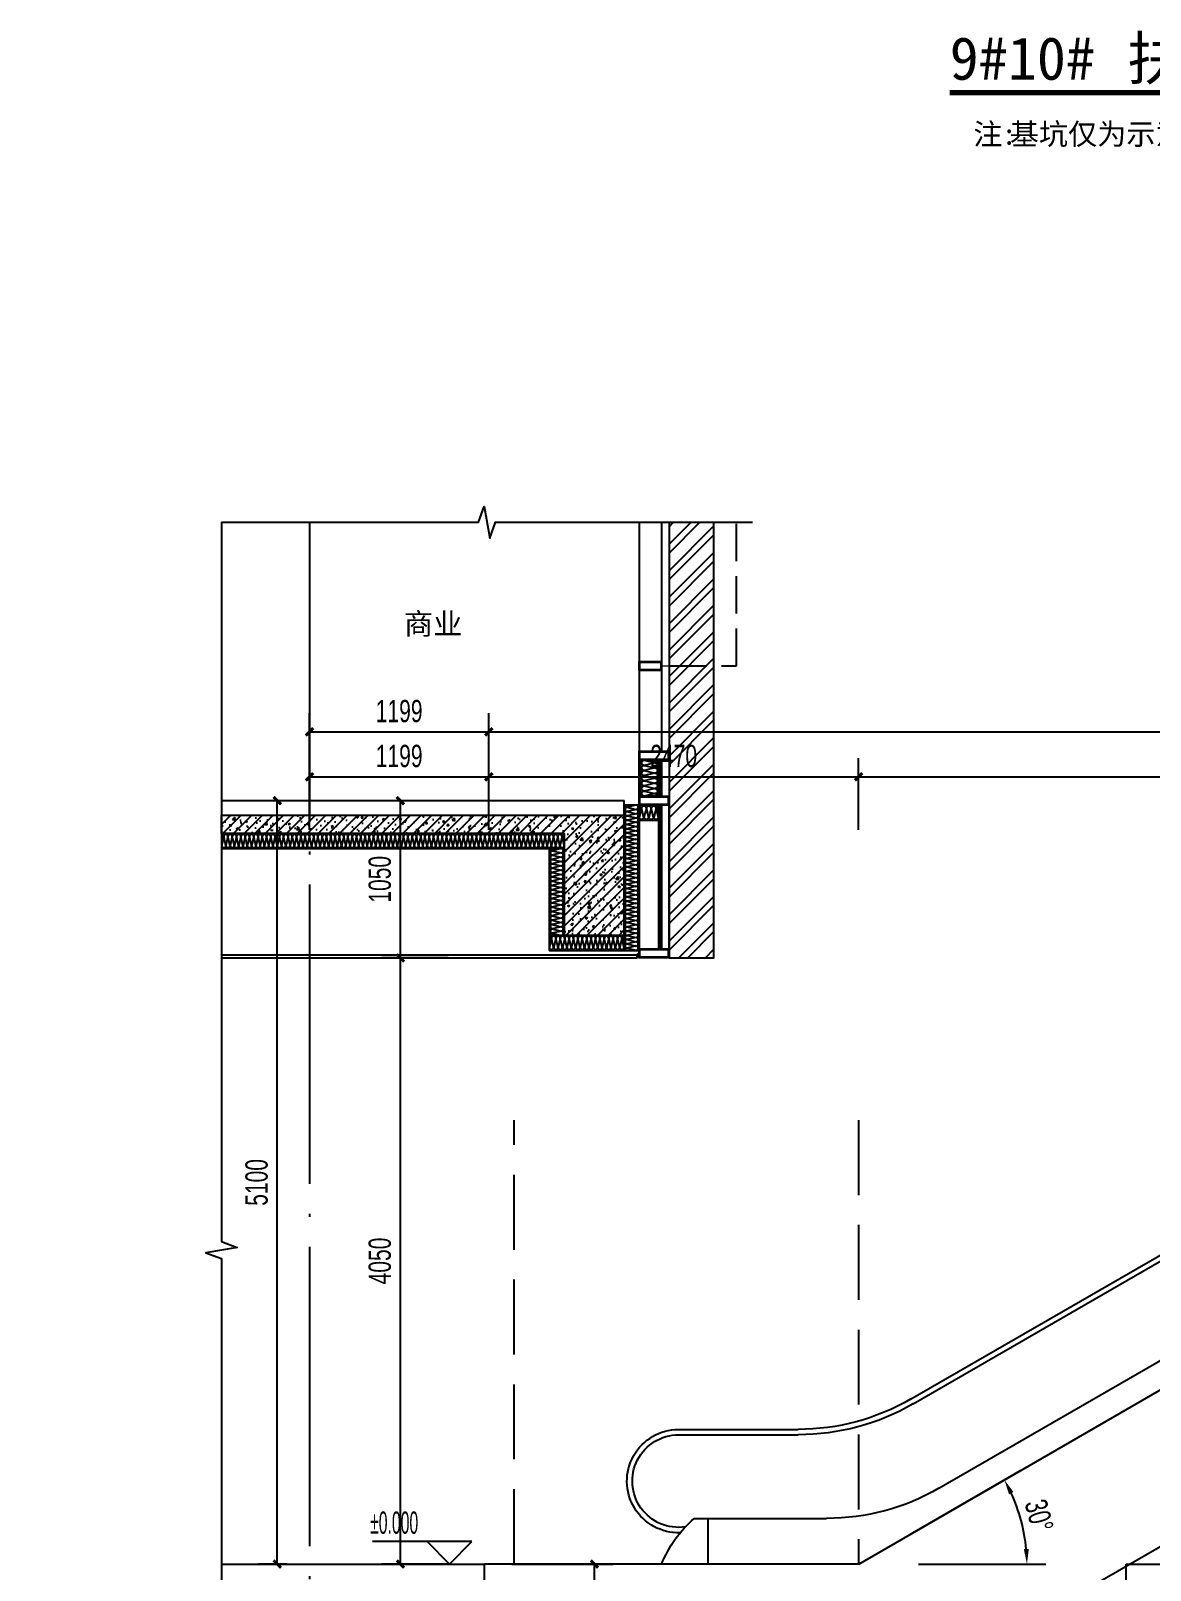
# Model space of a CAD drawing. Extents: x -26219 to 315419, y -160410 to -120810.
# Drawn here: x 206148 to 213626, y -149063 to -138779 of the extents above; entities that cross this region are included whole.
import ezdxf
from ezdxf.xclip import XClip

# ---------------------------------------------------------------- set-up
doc = ezdxf.new("R2010")
doc.units = 0
doc.header["$LTSCALE"] = 1000
doc.header["$MEASUREMENT"] = 0
doc.header["$XCLIPFRAME"] = 0
for name, pattern in [('104-14# 核心筒$1$DOTE', [2.42, 2, -0.2, 0.02, -0.2]), ('104-14# 核心筒$2$DOTE', [2.42, 2, -0.2, 0.02, -0.2]), ('DASH', [0.35, 0.25, -0.1]), ('DOTE', [2.42, 2, -0.2, 0.02, -0.2])]:
    doc.linetypes.add(name, pattern=pattern)
for name, color, linetype in [('01-标注_尺寸', 124, 'Continuous'), ('01-标注_标高', 200, 'Continuous'), ('01-标注_符号', 200, 'Continuous'), ('02-TEXT_房间', 7, 'Continuous'), ('02-TEXT_标注', 130, 'Continuous'), ('05-填充_156', 156, 'Continuous'), ('05-填充_天正', 26, 'Continuous'), ('104-14# 核心筒$1$A_AXIS-轴线', 36, '104-14# 核心筒$1$DOTE'), ('104-14# 核心筒$2$A_AXIS-轴线', 36, '104-14# 核心筒$2$DOTE'), ('A-C_窗', 140, 'Continuous'), ('A-D-玻璃剖线', 130, 'Continuous'), ('A-D_龙骨', 131, 'Continuous'), ('A-SUR_保温', 222, 'Continuous'), ('A-SUR_看线', 231, 'Continuous'), ('A-SUR_面层', 191, 'Continuous'), ('A-TECH_结构', 21, 'Continuous'), ('A-金属背板', 30, 'Continuous'), ('A_STR-砼墙', 51, 'Continuous'), ('A_STR-砼柱', 51, 'Continuous'), ('D_铝板', 181, 'Continuous'), ('DIM_SYMB', 3, 'Continuous'), ('S_FLOOR', 2, 'Continuous'), ('S_SURFACE', 6, 'Continuous'), ('建-标注-文本', 254, 'Continuous'), ('道路', 6, 'Continuous'), ('钢龙骨', 173, 'Continuous')]:
    doc.layers.add(name, color=color, linetype=linetype)
doc.styles.add('_TCH_DIM', font='ros.shx', dxfattribs={"width": 0.75, "bigfont": 'jd.shx'})
doc.styles.add('_TCH_DIM_T3', font='ros.shx', dxfattribs={"width": 0.705882, "bigfont": 'jd.shx'})
doc.styles.add('_TCH_SPACE', font='STXIHEI_0.TTF', dxfattribs={"height": 5})
doc.styles.get("Standard").update_dxf_attribs({"font": 'STXIHEI_0.TTF'})
doc.dimstyles.new('_TCH_ARCH&&50', dxfattribs={"dimtxt": 148.75, "dimasz": 50, "dimexe": 125, "dimexo": 150, "dimgap": 63.125, "dimtad": 1, "dimdec": 0, "dimzin": 0, "dimdsep": 46, "dimtxsty": '_TCH_DIM_T3', "dimblk": 'ARCHTICK', "dimcen": 0.09, "dimclrt": 7, "dimazin": 2, "dimtfac": 1, "dimtdec": 0, "dimtix": 1, "dimtmove": 2, "dimatfit": 3, "dimfxl": 0, "dimtolj": 1, "dimtzin": 0, "dimarcsym": 0})
doc.dimstyles.new('_TCH_ARROW&&50', dxfattribs={"dimtxt": 148.75, "dimasz": 100, "dimexe": 125, "dimexo": 150, "dimgap": 50, "dimtad": 1, "dimdec": 0, "dimzin": 0, "dimdsep": 46, "dimtxsty": '_TCH_DIM_T3', "dimcen": 0.09, "dimclrt": 7, "dimazin": 2, "dimtfac": 1, "dimtdec": 0, "dimtix": 1, "dimtmove": 2, "dimatfit": 3, "dimfxl": 0, "dimtolj": 1, "dimtzin": 0, "dimarcsym": 0})
pattern_1 = [(45, (0, 0), (-35.355339, 35.355339), []), (50, (0, 0), (143.452037, -12.550427), [15, -165]), (355, (0, 0), (-27.75027, 150.43843), [12, -132]), (100.4514, (11.95, -1.05), (115.70188, 137.88791), [12.74804, -140.22842]), (46.1842, (0, 40), (213.44821, -33.1038), [22.5, -247.5]), (96.6356, (17.79, 37.24), (186.93254, 194.82357), [19.12206, -210.3426]), (351.1842, (0, 40), (186.93239, 194.82372), [18, -198]), (21, (20, 30), (119.38141, -80.52378), [15, -165]), (326, (20, 30), (48.66307, 145.03001), [12, -132]), (71.4514, (29.95, 23.29), (168.044526, 64.5061), [12.74804, -140.22842]), (37.5, (0, 0), (2.431971, 66.578771), [0, -130.4, 0, -134, 0, -132.5]), (7.5, (0, 0), (52.613907, 78.882342), [0, -76.4, 0, -127.4, 0, -50.5]), (327.5, (-44.6, 0), (106.764487, -4.510974), [0, -50, 0, -156, 0, -207]), (317.5, (-64.6, 0), (116.637234, 20.020996), [0, -65, 0, -103.6, 0, -147])]

# ---------------------------------------------------------------- blocks, each defined once
blk = doc.blocks.new('sdfsdfdsf')
at = {"layer": 'S_FLOOR'}
for p, q in [((11333, -5100), (2500, 0)), ((11256, -6100), (2422, -1000)), ((11333, -5100), (13833, -5100)), ((13833, -5240), (13833, -5100))]:
    blk.add_line(p, q, dxfattribs=at)
at = {"layer": '道路', "linetype": 'ByBlock'}
for p, q in [((10987, -3999), (2965, 632)), ((10969, -4030), (2947, 601)), ((10797, -4594), (2776, 37)), ((12536, -4200), (11737, -4200)), ((12536, -4236), (11737, -4236)), ((12432, -4795), (11547, -4795)), ((12338, -5100), (12338, -4795))]:
    blk.add_line(p, q, dxfattribs=at)
for centre, radius, start, end in [((11737, -2700), 1500, 240, 269.9998), ((11737, -2700), 1536, 240, 269.9998), ((12536, -4546), 345, 268.2678, 90), ((12536, -4546), 309, 261.6535, 90), ((11547, -3295), 1500, 240, 270), ((11908, -5400), 800, 22.0243, 49.1347)]:
    blk.add_arc(centre, radius, start, end, dxfattribs=at)
blk = doc.blocks.new('104-14# 核心筒')
at = {"layer": '104-14# 核心筒$2$A_AXIS-轴线'}
for p, q in [((-9370.1, 105800), (120259.9, 105800)), ((-24839, 16700), (120259.9, 16700)), ((-24839, 11750), (120259.9, 11750))]:
    blk.add_line(p, q, dxfattribs=at)
blk = doc.blocks.new('kyuhtr')
for points in [[(0, -30), (200, -30), (200, 30), (0, 30)], [(5, -25), (195, -25), (195, 25), (5, 25)]]:
    blk.add_lwpolyline(points, close=True)
blk = doc.blocks.new('$LinePat$岩棉板')
at = {"color": 0}
for p, q in [((0, -17), (12, -67)), ((12, -67), (24, -17))]:
    blk.add_line(p, q, dxfattribs=at)
for centre, start, end in [((12, -17), 0, 180), ((0, -67), 270, 0), ((24, -67), 180, 270)]:
    blk.add_arc(centre, 12, start, end, dxfattribs=at)
at = {"layer": 'Defpoints'}
blk.add_point((0, 0.1), dxfattribs=at)
at = {"layer": 'Defpoints', "color": 0}
blk.add_point((24, -84), dxfattribs=at)
blk = doc.blocks.new('*U51')
blk.add_lwpolyline([(0, 100), (970, 100), (970, 0), (0, 0)], close=True)
at = {"color": 8, "xscale": -1.188725489208112, "yscale": 1.188379012465143, "zscale": 1.188379012465143}
for p in [(29, 100), (57, 100), (86, 100), (114, 100), (143, 100), (171, 100), (200, 100), (228, 100), (257, 100), (285, 100), (314, 100), (342, 100), (371, 100), (399, 100), (428, 100), (456, 100), (485, 100), (514, 100), (542, 100), (571, 100), (599, 100), (628, 100), (656, 100), (685, 100), (713, 100), (742, 100), (770, 100), (799, 100), (827, 100), (856, 100), (884, 100), (913, 100), (941, 100), (970, 100)]:
    blk.add_blockref('$LinePat$岩棉板', p, dxfattribs=at)
blk = doc.blocks.new('*U53')
blk.add_lwpolyline([(0, 100), (130, 100), (130, 0), (0, 0)], close=True)
at = {"color": 8, "xscale": -1.354166660827163, "yscale": 1.188379012465143, "zscale": 1.188379012465143}
for p in [(32, 100), (65, 100), (97, 100), (130, 100)]:
    blk.add_blockref('$LinePat$岩棉板', p, dxfattribs=at)
blk = doc.blocks.new('*U56')
blk.add_lwpolyline([(0, 100), (500, 100), (500, 0), (0, 0)], close=True)
at = {"color": 8, "xscale": -1.225490195060648, "yscale": 1.188379012465143, "zscale": 1.188379012465143}
for p in [(29, 100), (59, 100), (88, 100), (118, 100), (147, 100), (176, 100), (206, 100), (235, 100), (265, 100), (294, 100), (324, 100), (353, 100), (382, 100), (412, 100), (441, 100), (471, 100), (500, 100)]:
    blk.add_blockref('$LinePat$岩棉板', p, dxfattribs=at)
blk = doc.blocks.new('*U55')
blk.add_lwpolyline([(0, 100), (2289, 100), (2289, 0), (0, 0)], close=True)
at = {"color": 8, "xscale": -1.192236399426987, "yscale": 1.188379012465143, "zscale": 1.188379012465143}
for p in [(29, 100), (57, 100), (86, 100), (114, 100), (143, 100), (172, 100), (200, 100), (229, 100), (258, 100), (286, 100), (315, 100), (343, 100), (372, 100), (401, 100), (429, 100), (458, 100), (486, 100), (515, 100), (544, 100), (572, 100), (601, 100), (630, 100), (658, 100), (687, 100), (715, 100), (744, 100), (773, 100), (801, 100), (830, 100), (858, 100), (887, 100), (916, 100), (944, 100), (973, 100), (1001, 100), (1030, 100), (1059, 100), (1087, 100), (1116, 100), (1145, 100), (1173, 100), (1202, 100), (1230, 100), (1259, 100), (1288, 100), (1316, 100), (1345, 100), (1373, 100), (1402, 100), (1431, 100), (1459, 100), (1488, 100), (1517, 100), (1545, 100), (1574, 100), (1602, 100), (1631, 100), (1660, 100), (1688, 100), (1717, 100), (1745, 100), (1774, 100), (1803, 100), (1831, 100), (1860, 100), (1889, 100), (1917, 100), (1946, 100), (1974, 100), (2003, 100), (2032, 100), (2060, 100), (2089, 100), (2117, 100), (2146, 100), (2175, 100), (2203, 100), (2232, 100), (2260, 100), (2289, 100)]:
    blk.add_blockref('$LinePat$岩棉板', p, dxfattribs=at)
blk = doc.blocks.new('*U52')
blk.add_lwpolyline([(0, 100), (580, 100), (580, 0), (0, 0)], close=True)
at = {"color": 8, "xscale": -1.208333332328238, "yscale": 1.188379012465143, "zscale": 1.188379012465143}
for p in [(29, 100), (58, 100), (87, 100), (116, 100), (145, 100), (174, 100), (203, 100), (232, 100), (261, 100), (290, 100), (319, 100), (348, 100), (377, 100), (406, 100), (435, 100), (464, 100), (493, 100), (522, 100), (551, 100), (580, 100)]:
    blk.add_blockref('$LinePat$岩棉板', p, dxfattribs=at)
blk = doc.blocks.new('A$C643B6CAF')
at = {"layer": '钢龙骨', "const_width": 10}
blk.add_lwpolyline([(0, -2), (-50, -2)], dxfattribs=at)
at = {"layer": '钢龙骨'}
for points in [[(0, 28), (0, -32), (150, -32), (150, 28)], [(4, 24), (4, -28), (146, -28), (146, 24)]]:
    blk.add_lwpolyline(points, close=True, dxfattribs=at)
blk = doc.blocks.new('_ArchTick')
at = {"color": 0, "linetype": 'ByBlock', "const_width": 0.4}
blk.add_lwpolyline([(-0.5, -0.5), (0.5, 0.5)], dxfattribs=at)
blk = doc.blocks.new('*D574')
at = {"layer": '01-标注_尺寸', "color": 0, "lineweight": -2, "transparency": 16777216}
for p, q in [((208936, -143922), (208492, -143922)), ((208617, -144972), (208617, -143922)), ((208936, -144972), (208492, -144972))]:
    blk.add_line(p, q, dxfattribs=at)
at = {"layer": 'Defpoints', "color": 0, "transparency": 16777216}
for p in [(208617, -143922), (209086, -143922), (209086, -144972)]:
    blk.add_point(p, dxfattribs=at)
at = {"layer": '01-标注_尺寸', "color": 0, "lineweight": -2, "transparency": 16777216, "xscale": 50, "yscale": 50, "zscale": 50}
for p, rotation in [((208617, -143922), 90), ((208617, -144972), 270)]:
    blk.add_blockref('_ArchTick', p, dxfattribs=dict(at, rotation=rotation))
at = {"layer": '01-标注_尺寸', "color": 7, "transparency": 16777216, "insert": (208480, -144447), "char_height": 148.8, "attachment_point": 5, "rotation": 90, "style": '_TCH_DIM_T3'}
blk.add_mtext('\\A1;1050', dxfattribs=at)
blk = doc.blocks.new('*D575')
at = {"layer": '01-标注_尺寸', "color": 0, "lineweight": -2, "transparency": 16777216}
for p, q in [((208936, -144972), (208492, -144972)), ((208617, -149022), (208617, -144972)), ((208936, -149022), (208492, -149022))]:
    blk.add_line(p, q, dxfattribs=at)
at = {"layer": 'Defpoints', "color": 0, "transparency": 16777216}
for p in [(208617, -144972), (209086, -144972), (209086, -149022)]:
    blk.add_point(p, dxfattribs=at)
at = {"layer": '01-标注_尺寸', "color": 0, "lineweight": -2, "transparency": 16777216, "xscale": 50, "yscale": 50, "zscale": 50}
for p, rotation in [((208617, -144972), 90), ((208617, -149022), 270)]:
    blk.add_blockref('_ArchTick', p, dxfattribs=dict(at, rotation=rotation))
at = {"layer": '01-标注_尺寸', "color": 7, "transparency": 16777216, "insert": (208480, -146997), "char_height": 148.8, "attachment_point": 5, "rotation": 90, "style": '_TCH_DIM_T3'}
blk.add_mtext('\\A1;4050', dxfattribs=at)
blk = doc.blocks.new('*D1495')
at = {"layer": '01-标注_尺寸', "color": 0, "lineweight": -2, "transparency": 16777216}
for p, q in [((212025, -148822), (212760, -148397)), ((212078, -149022), (212928, -149022))]:
    blk.add_line(p, q, dxfattribs=at)
blk.add_arc((211678, -149022), 1124, 5.0971, 24.9029, dxfattribs=at)
at = {"layer": '01-标注_尺寸', "color": 0, "transparency": 16777216}
for points in [[(212683, -148556), (212713, -148540), (212652, -148459)], [(212815, -148921), (212782, -148922), (212803, -149022)]]:
    blk.add_solid(points, dxfattribs=at)
at = {"layer": 'Defpoints', "color": 0, "transparency": 16777216}
for p in [(211895, -148897), (212786, -148826), (211678, -149022), (211928, -149022)]:
    blk.add_point(p, dxfattribs=at)
at = {"layer": '01-标注_尺寸', "color": 7, "transparency": 16777216, "insert": (212884, -148698), "char_height": 148.8, "attachment_point": 5, "rotation": 285, "style": '_TCH_DIM_T3'}
blk.add_mtext('\\A1;30°', dxfattribs=at)
blk = doc.blocks.new('*D1517')
at = {"layer": '01-标注_尺寸', "color": 0, "lineweight": -2, "transparency": 16777216}
for p, q in [((211678, -144117), (211678, -143637)), ((220512, -144117), (220512, -143637)), ((211678, -143762), (220512, -143762))]:
    blk.add_line(p, q, dxfattribs=at)
at = {"layer": 'Defpoints', "color": 0, "transparency": 16777216}
for p in [(220512, -143762), (211678, -144267), (220512, -144267)]:
    blk.add_point(p, dxfattribs=at)
at = {"layer": '01-标注_尺寸', "color": 0, "lineweight": -2, "transparency": 16777216, "xscale": 50, "yscale": 50, "zscale": 50, "rotation": 180}
blk.add_blockref('_ArchTick', (211678, -143762), dxfattribs=at)
at = {"layer": '01-标注_尺寸', "color": 0, "lineweight": -2, "transparency": 16777216, "xscale": 50, "yscale": 50, "zscale": 50}
blk.add_blockref('_ArchTick', (220512, -143762), dxfattribs=at)
at = {"layer": '01-标注_尺寸', "color": 7, "transparency": 16777216, "insert": (216095, -143624), "char_height": 148.8, "attachment_point": 5, "style": '_TCH_DIM_T3'}
blk.add_mtext('\\A1;8833', dxfattribs=at)
blk = doc.blocks.new('*D1518')
at = {"layer": '01-标注_尺寸', "color": 0, "lineweight": -2, "transparency": 16777216}
for p, q in [((209208, -144117), (209208, -143637)), ((211678, -144117), (211678, -143637)), ((209208, -143762), (211678, -143762))]:
    blk.add_line(p, q, dxfattribs=at)
at = {"layer": 'Defpoints', "color": 0, "transparency": 16777216}
for p in [(211678, -143762), (209208, -144267), (211678, -144267)]:
    blk.add_point(p, dxfattribs=at)
at = {"layer": '01-标注_尺寸', "color": 0, "lineweight": -2, "transparency": 16777216, "xscale": 50, "yscale": 50, "zscale": 50, "rotation": 180}
blk.add_blockref('_ArchTick', (209208, -143762), dxfattribs=at)
at = {"layer": '01-标注_尺寸', "color": 0, "lineweight": -2, "transparency": 16777216, "xscale": 50, "yscale": 50, "zscale": 50}
blk.add_blockref('_ArchTick', (211678, -143762), dxfattribs=at)
at = {"layer": '01-标注_尺寸', "color": 7, "transparency": 16777216, "insert": (210443, -143624), "char_height": 148.8, "attachment_point": 5, "style": '_TCH_DIM_T3'}
blk.add_mtext('\\A1;2470', dxfattribs=at)
blk = doc.blocks.new('*D1519')
at = {"layer": '01-标注_尺寸', "color": 0, "lineweight": -2, "transparency": 16777216}
for p, q in [((208010, -144117), (208010, -143637)), ((209208, -144117), (209208, -143637)), ((208010, -143762), (209208, -143762))]:
    blk.add_line(p, q, dxfattribs=at)
at = {"layer": 'Defpoints', "color": 0, "transparency": 16777216}
for p in [(209208, -143762), (208010, -144267), (209208, -144267)]:
    blk.add_point(p, dxfattribs=at)
at = {"layer": '01-标注_尺寸', "color": 0, "lineweight": -2, "transparency": 16777216, "xscale": 50, "yscale": 50, "zscale": 50, "rotation": 180}
blk.add_blockref('_ArchTick', (208010, -143762), dxfattribs=at)
at = {"layer": '01-标注_尺寸', "color": 0, "lineweight": -2, "transparency": 16777216, "xscale": 50, "yscale": 50, "zscale": 50}
blk.add_blockref('_ArchTick', (209208, -143762), dxfattribs=at)
at = {"layer": '01-标注_尺寸', "color": 7, "transparency": 16777216, "insert": (208609, -143624), "char_height": 148.8, "attachment_point": 5, "style": '_TCH_DIM_T3'}
blk.add_mtext('\\A1;1199', dxfattribs=at)
blk = doc.blocks.new('*D1520')
at = {"layer": '01-标注_尺寸', "color": 0, "lineweight": -2, "transparency": 16777216}
for p, q in [((209212, -149172), (209212, -149802)), ((213572, -149172), (213572, -149802)), ((209212, -149677), (213572, -149677))]:
    blk.add_line(p, q, dxfattribs=at)
at = {"layer": 'Defpoints', "color": 0, "transparency": 16777216}
for p in [(209212, -149022), (213572, -149022), (213572, -149677)]:
    blk.add_point(p, dxfattribs=at)
at = {"layer": '01-标注_尺寸', "color": 0, "lineweight": -2, "transparency": 16777216, "xscale": 50, "yscale": 50, "zscale": 50, "rotation": 180}
blk.add_blockref('_ArchTick', (209212, -149677), dxfattribs=at)
at = {"layer": '01-标注_尺寸', "color": 0, "lineweight": -2, "transparency": 16777216, "xscale": 50, "yscale": 50, "zscale": 50}
blk.add_blockref('_ArchTick', (213572, -149677), dxfattribs=at)
at = {"layer": '01-标注_尺寸', "color": 7, "transparency": 16777216, "insert": (211392, -149539), "char_height": 148.8, "attachment_point": 5, "style": '_TCH_DIM_T3'}
blk.add_mtext('\\A1;4360', dxfattribs=at)
blk = doc.blocks.new('*D1521')
at = {"layer": '01-标注_尺寸', "color": 0, "lineweight": -2, "transparency": 16777216}
for p, q in [((208010, -149172), (208010, -149802)), ((209212, -149172), (209212, -149802)), ((208010, -149677), (209212, -149677))]:
    blk.add_line(p, q, dxfattribs=at)
at = {"layer": 'Defpoints', "color": 0, "transparency": 16777216}
for p in [(208010, -149022), (209212, -149022), (209212, -149677)]:
    blk.add_point(p, dxfattribs=at)
at = {"layer": '01-标注_尺寸', "color": 0, "lineweight": -2, "transparency": 16777216, "xscale": 50, "yscale": 50, "zscale": 50, "rotation": 180}
blk.add_blockref('_ArchTick', (208010, -149677), dxfattribs=at)
at = {"layer": '01-标注_尺寸', "color": 0, "lineweight": -2, "transparency": 16777216, "xscale": 50, "yscale": 50, "zscale": 50}
blk.add_blockref('_ArchTick', (209212, -149677), dxfattribs=at)
at = {"layer": '01-标注_尺寸', "color": 7, "transparency": 16777216, "insert": (208611, -149539), "char_height": 148.8, "attachment_point": 5, "style": '_TCH_DIM_T3'}
blk.add_mtext('\\A1;1202', dxfattribs=at)
blk = doc.blocks.new('*D1522')
at = {"layer": '01-标注_尺寸', "color": 0, "lineweight": -2, "transparency": 16777216}
for p, q in [((209208, -143817), (209208, -143337)), ((223112, -143817), (223112, -143337)), ((209208, -143462), (223112, -143462))]:
    blk.add_line(p, q, dxfattribs=at)
at = {"layer": 'Defpoints', "color": 0, "transparency": 16777216}
for p in [(223112, -143462), (209208, -143967), (223112, -143967)]:
    blk.add_point(p, dxfattribs=at)
at = {"layer": '01-标注_尺寸', "color": 0, "lineweight": -2, "transparency": 16777216, "xscale": 50, "yscale": 50, "zscale": 50, "rotation": 180}
blk.add_blockref('_ArchTick', (209208, -143462), dxfattribs=at)
at = {"layer": '01-标注_尺寸', "color": 0, "lineweight": -2, "transparency": 16777216, "xscale": 50, "yscale": 50, "zscale": 50}
blk.add_blockref('_ArchTick', (223112, -143462), dxfattribs=at)
at = {"layer": '01-标注_尺寸', "color": 7, "transparency": 16777216, "insert": (216160, -143324), "char_height": 148.8, "attachment_point": 5, "style": '_TCH_DIM_T3'}
blk.add_mtext('\\A1;13903', dxfattribs=at)
blk = doc.blocks.new('*D1523')
at = {"layer": '01-标注_尺寸', "color": 0, "lineweight": -2, "transparency": 16777216}
for p, q in [((208010, -143817), (208010, -143337)), ((209208, -143817), (209208, -143337)), ((208010, -143462), (209208, -143462))]:
    blk.add_line(p, q, dxfattribs=at)
at = {"layer": 'Defpoints', "color": 0, "transparency": 16777216}
for p in [(209208, -143462), (208010, -143967), (209208, -143967)]:
    blk.add_point(p, dxfattribs=at)
at = {"layer": '01-标注_尺寸', "color": 0, "lineweight": -2, "transparency": 16777216, "xscale": 50, "yscale": 50, "zscale": 50, "rotation": 180}
blk.add_blockref('_ArchTick', (208010, -143462), dxfattribs=at)
at = {"layer": '01-标注_尺寸', "color": 0, "lineweight": -2, "transparency": 16777216, "xscale": 50, "yscale": 50, "zscale": 50}
blk.add_blockref('_ArchTick', (209208, -143462), dxfattribs=at)
at = {"layer": '01-标注_尺寸', "color": 7, "transparency": 16777216, "insert": (208609, -143324), "char_height": 148.8, "attachment_point": 5, "style": '_TCH_DIM_T3'}
blk.add_mtext('\\A1;1199', dxfattribs=at)
blk = doc.blocks.new('*D1706')
at = {"layer": '01-标注_尺寸', "color": 0, "lineweight": -2, "transparency": 16777216}
for p, q in [((207860, -143922), (207670, -143922)), ((207795, -149022), (207795, -143922)), ((207860, -149022), (207670, -149022))]:
    blk.add_line(p, q, dxfattribs=at)
at = {"layer": 'Defpoints', "color": 0, "transparency": 16777216}
for p in [(207795, -143922), (208010, -143922), (208010, -149022)]:
    blk.add_point(p, dxfattribs=at)
at = {"layer": '01-标注_尺寸', "color": 0, "lineweight": -2, "transparency": 16777216, "xscale": 50, "yscale": 50, "zscale": 50}
for p, rotation in [((207795, -143922), 90), ((207795, -149022), 270)]:
    blk.add_blockref('_ArchTick', p, dxfattribs=dict(at, rotation=rotation))
at = {"layer": '01-标注_尺寸', "color": 7, "transparency": 16777216, "insert": (207657, -146472), "char_height": 148.8, "attachment_point": 5, "rotation": 90, "style": '_TCH_DIM_T3'}
blk.add_mtext('\\A1;5100', dxfattribs=at)
blk = doc.blocks.new('*D1708')
at = {"layer": '01-标注_尺寸', "color": 0, "lineweight": -2, "transparency": 16777216}
for p, q in [((209362, -149022), (210038, -149022)), ((209913, -150722), (209913, -149022)), ((209362, -150722), (210038, -150722))]:
    blk.add_line(p, q, dxfattribs=at)
at = {"layer": 'Defpoints', "color": 0, "transparency": 16777216}
for p in [(209212, -149022), (209913, -149022), (209212, -150722)]:
    blk.add_point(p, dxfattribs=at)
at = {"layer": '01-标注_尺寸', "color": 0, "lineweight": -2, "transparency": 16777216, "xscale": 50, "yscale": 50, "zscale": 50}
for p, rotation in [((209913, -149022), 90), ((209913, -150722), 270)]:
    blk.add_blockref('_ArchTick', p, dxfattribs=dict(at, rotation=rotation))
at = {"layer": '01-标注_尺寸', "color": 7, "transparency": 16777216, "insert": (209775, -149872), "char_height": 148.8, "attachment_point": 5, "rotation": 90, "style": '_TCH_DIM_T3'}
blk.add_mtext('\\A1;1700', dxfattribs=at)

msp = doc.modelspace()

# ---------------------------------------------------------------- hatches: boundary and pattern name
at = {"layer": '05-填充_156'}
h = msp.add_hatch(dxfattribs=at)
h.set_pattern_fill('金属', color=256, scale=50)
h.set_pattern_definition([(45, (-3e-10, 7649.96), (-88.38835, 88.38835), []), (45, (58.93, 7649.96), (-88.38835, 88.38835), [])])
h.paths.add_polyline_path([(210711.7, -142062.3), (210411.7, -142062.3), (210411.7, -144971.6), (210711.7, -144971.6)])
at = {"layer": '05-填充_天正'}
h = msp.add_hatch(dxfattribs=at)
h.set_pattern_fill('钢筋混凝土', color=256, scale=20, style=0)
h.set_pattern_definition(pattern_1)
h.paths.add_polyline_path([(209711.7, -144141.6), (209711.7, -144021.6), (207422.6, -144021.6), (207422.6, -144141.6)])
h = msp.add_hatch(dxfattribs=at)
h.set_pattern_fill('钢筋混凝土', color=256, scale=20, style=0)
h.set_pattern_definition(pattern_1)
h.paths.add_polyline_path([(210111.7, -144021.6), (209711.7, -144021.6), (209711.7, -144821.6), (210111.7, -144821.6)])
at = {"layer": '05-填充_天正', "transparency": 33554641}
h = msp.add_hatch(dxfattribs=at)
h.set_pattern_fill('HEX', color=256, scale=1.5)
h.set_pattern_definition([(0, (-5227.7844, -32405.9093), (0, 2.474667), [1.42875, -2.8575]), (120, (-5227.7844, -32405.9093), (-2.143124488, -1.2373335), [1.42875, -2.8575]), (60, (-5226.3556, -32405.9093), (-2.143124488, 1.2373335), [1.42875, -2.8575])])
edge = h.paths.add_edge_path()
edge.add_ellipse((210204.2, -144957.1), major_axis=(0, -11.1), ratio=0.6782005, start_angle=0, end_angle=360, ccw=False)

# ---------------------------------------------------------------- linework, layer by layer
at = {"layer": '01-标注_标高'}
for p, q in [((209095.1, -148871.6), (208429.9, -148871.6)), ((208945.1, -149021.6), (208795.1, -148871.6)), ((208945.1, -149021.6), (209095.1, -148871.6))]:
    msp.add_line(p, q, dxfattribs=at)
at = {"layer": '01-标注_符号'}
for points in [[(207422.6, -142062.3), (209139.4, -142062.3), (209177.6, -141957.3), (209214.6, -142167.3), (209251.9, -142062.3), (210968.7, -142062.3)], [(207422.6, -142062.3), (207422.6, -146867.6), (207527.6, -146905.8), (207317.6, -146942.8), (207422.6, -146980.1), (207422.6, -151785.4)]]:
    msp.add_lwpolyline(points, dxfattribs=at)
at = {"layer": '05-填充_天正'}
msp.add_arc((210204.2, -144978.1), 9.87, 40.58231, 139.41769, dxfattribs=at)
at = {"layer": '05-填充_天正', "extrusion": (0, 0, -1)}
msp.add_ellipse((210204.2, -144957.1), major_axis=(0, 11.1), ratio=0.6782005, start_param=4.712389, end_param=10.9955743, dxfattribs=at)
at = {"layer": '104-14# 核心筒$1$A_AXIS-轴线', "linetype": 'DOTE'}
msp.add_line((208009.5, -142062.3), (208009.5, -151221.6), dxfattribs=at)
at = {"layer": 'A-C_窗'}
for points in [[(210211.7, -142062.3), (210211.7, -144911.6)], [(210361.7, -142062.3), (210361.7, -143591.6)], [(210411.7, -142062.3), (210411.7, -143591.6)]]:
    msp.add_lwpolyline(points, dxfattribs=at)
at = {"layer": 'A-D-玻璃剖线'}
msp.add_lwpolyline([(210411.7, -143951.6), (210361.7, -143951.6), (210361.7, -144911.6), (210411.7, -144911.6)], close=True, dxfattribs=at)
at = {"layer": 'A-D_龙骨', "linetype": 'DASH'}
msp.add_lwpolyline([(210411.7, -142062.3), (210411.7, -143021.6), (210861.7, -143021.6), (210861.7, -142062.3)], dxfattribs=at)
at = {"layer": 'A-D_龙骨'}
for points in [[(210406.7, -143591.6), (210406.7, -143646.6), (210356.7, -143646.6), (210356.7, -143896.6), (210406.7, -143896.6), (210406.7, -143951.6)], [(210411.7, -143591.6), (210411.7, -143651.6), (210361.7, -143651.6), (210361.7, -143891.6), (210411.7, -143891.6), (210411.7, -143951.6)]]:
    msp.add_lwpolyline(points, dxfattribs=at)
at = {"layer": 'A-SUR_保温'}
msp.add_lwpolyline([(210221.7, -143891.6), (210221.7, -143651.6), (210341.7, -143651.6), (210341.7, -143891.6)], close=True, dxfattribs=at)
at = {"layer": 'A-SUR_看线', "color": 8}
msp.add_lwpolyline([(210411.7, -142062.3), (210411.7, -144971.6), (210711.7, -144971.6), (210711.7, -142062.3)], dxfattribs=at)
at = {"layer": 'A-SUR_面层'}
for p in [(207422.6, -143921.6), (210111.7, -144021.6)]:
    msp.add_line(p, (210111.7, -143921.6), dxfattribs=at)
at = {"layer": 'A-TECH_结构', "linetype": 'DASH', "ltscale": 2}
for points in [[(209378.2, -149021.6), (209378.2, -146056.1)], [(211678.2, -146056.1), (211678.2, -149021.6)]]:
    msp.add_lwpolyline(points, dxfattribs=at)
at = {"layer": 'A-金属背板'}
for points in [[(210211.7, -143651.6), (210221.7, -143651.6), (210221.7, -143891.6), (210211.7, -143891.6)], [(210341.7, -143651.6), (210351.7, -143651.6), (210351.7, -143891.6), (210341.7, -143891.6)], [(210351.7, -143951.6), (210341.7, -143951.6), (210341.7, -144911.7), (210351.7, -144911.7)]]:
    msp.add_lwpolyline(points, close=True, dxfattribs=at)
at = {"layer": 'A_STR-砼墙'}
for p, q in [((209711.7, -144021.6), (207422.6, -144021.6)), ((207422.6, -144141.6), (207422.6, -144021.6)), ((209711.7, -144141.6), (207422.6, -144141.6))]:
    msp.add_line(p, q, dxfattribs=at)
at = {"layer": 'A_STR-砼柱'}
for p, q in [((210111.7, -144021.6), (209711.7, -144021.6)), ((210111.7, -144821.6), (210111.7, -144021.6)), ((209711.7, -144141.6), (209711.7, -144821.6)), ((209711.7, -144821.6), (210111.7, -144821.6))]:
    msp.add_line(p, q, dxfattribs=at)
at = {"layer": 'D_铝板'}
msp.add_line((210196.7, -144951.6), (210196.7, -144971.6), dxfattribs=at)
for points in [[(207422.6, -144951.6), (210196.7, -144951.6)], [(207422.6, -144971.6), (210196.7, -144971.6)]]:
    msp.add_lwpolyline(points, dxfattribs=at)
at = {"layer": 'DIM_SYMB', "const_width": 35}
msp.add_lwpolyline([(212286.6, -139191.4), (215568.1, -139191.4)], dxfattribs=at)
at = {"layer": 'S_SURFACE'}
for p, q in [((207422.6, -149021.6), (209178.2, -149021.6)), ((213466.5, -149021.6), (224711.7, -149021.6)), ((213466.5, -149161.6), (213466.5, -149021.6))]:
    msp.add_line(p, q, dxfattribs=at)

# ---------------------------------------------------------------- block references
ref = msp.add_blockref('104-14# 核心筒', (201591, -159600))
XClip(ref).set_block_clipping_path([(32000, 6700), (42400, 18198.7390783391)])
ref = msp.add_blockref('104-14# 核心筒', (150626, -164550))
XClip(ref).set_block_clipping_path([(94550.0000000024, 12139.8027840568), (105750.0000113929, 22499.9999875159)])
ref = msp.add_blockref('104-14# 核心筒', (162825.3, -253650))
XClip(ref).set_block_clipping_path([(94442.2879467641, 101022.6274729816), (105150.0000113929, 111550)])
at = {"xscale": -1}
msp.add_blockref('sdfsdfdsf', (223011.7, -143921.6), dxfattribs=at)
at = {"color": 8, "xscale": -1.428571427380952, "yscale": 1.426054814958172, "zscale": 1.426054814958172, "rotation": 90.00000000002085}
for p in [(210221.7, -143651.6), (210221.7, -143685.9), (210221.7, -143720.2), (210221.7, -143754.5), (210221.7, -143788.8), (210221.7, -143823.1), (210221.7, -143857.3)]:
    msp.add_blockref('$LinePat$岩棉板', p, dxfattribs=at)
at = {"layer": 'A-D_龙骨', "extrusion": (0, 0, -1), "zscale": -1}
for p in [(-210411.7, -143621.6), (-210411.7, -143921.6), (-210411.7, -144941.6)]:
    msp.add_blockref('kyuhtr', p, dxfattribs=at)
at = {"layer": 'A-SUR_保温', "extrusion": (0, 0, -1), "zscale": -1}
for name, p, rotation in [('*U51', (-210111.7, -144921.6), 90), ('*U53', (-210211.7, -143951.6), 180), ('*U55', (-207422.6, -144141.6), 180), ('*U52', (-209611.7, -144821.6), 90), ('*U56', (-209611.7, -144821.6), 180)]:
    msp.add_blockref(name, p, dxfattribs=dict(at, rotation=rotation))
at = {"layer": '钢龙骨', "extrusion": (0, 0, -1), "zscale": -1}
msp.add_blockref('A$C643B6CAF', (-210361.7, -143020), dxfattribs=at)

# ---------------------------------------------------------------- texts
at = {"layer": '02-TEXT_房间', "style": '_TCH_SPACE'}
msp.add_text('商业', height=142.71, dxfattribs=at).set_placement((208641.4, -142811.7))
at = {"layer": '02-TEXT_标注'}
for s, height, p in [('注', 142.7, (212444.4, -139539.9)), (':', 142.7, (212635.4, -139539.9)), ('基坑仅为示意，需待甲方提供电梯样本后确定', 142.713, (212688.3, -139539.9))]:
    msp.add_text(s, height=height, dxfattribs=at).set_placement(p)
at = {"layer": '02-TEXT_标注', "style": '_TCH_DIM', "width": 0.529412}
msp.add_text('%%P0.000', height=148.75, dxfattribs=at).set_placement((208414.9, -148819.1))
at = {"layer": '建-标注-文本'}
for s, p in [('9#10#', (212286.6, -139105.6)), ('扶梯', (213471.9, -139105.6))]:
    msp.add_text(s, height=285.43, dxfattribs=at).set_placement(p)

# ---------------------------------------------------------------- dimensions: what is measured, and where the dimension line sits
at = {"layer": '01-标注_尺寸'}
for p1, p2, distance, picture, middle in [((208009.5, -143967.3), (209208.2, -143967.3), 505.8, '*D1523', (208608.9, -143324)), ((209208.209, -143967.3226), (223111.6681, -143967.3226), 505.7968, '*D1522', (216159.9385, -143324.0258)), ((208009.5, -144267.3), (209208.2, -144267.3), 505.8, '*D1519', (208608.9, -143624)), ((209208.2, -144267.3), (211678.2, -144267.3), 505.8, '*D1518', (210443.2, -143624)), ((211678.209, -144267.3226), (220511.6681, -144267.3226), 505.7968, '*D1517', (216094.9385, -143624.0258)), ((208009.5, -149021.6), (208009.5, -143921.6), 214.7, '*D1706', (207657.3, -146471.6)), ((209086, -144971.6), (209086, -143921.6), 468.8, '*D574', (208479.7, -144446.6)), ((209086, -149021.6), (209086, -144971.6), 468.8, '*D575', (208479.7, -146996.6)), ((209211.5, -150721.6), (209211.5, -149021.6), -701.5, '*D1708', (209775.5, -149871.6)), ((208009.5, -149021.6), (209211.5, -149021.6), -655.1, '*D1521', (208610.5, -149539.2)), ((209211.5, -149021.6), (213571.5, -149021.6), -655.1, '*D1520', (211391.5, -149539.2))]:
    dim = msp.add_aligned_dim(p1=p1, p2=p2, distance=distance, dimstyle='_TCH_ARCH&&50', dxfattribs=at)
    dim.commit()
    dim.dimension.update_dxf_attribs({"geometry": picture, "text_midpoint": middle})
dim = msp.add_angular_dim_3p(base=(212785.6, -148826.4), center=(211678.2, -149021.6), p1=(211928.2, -149021.6), p2=(211894.7, -148896.6), dimstyle='_TCH_ARROW&&50', dxfattribs=at)
dim.commit()
dim.dimension.update_dxf_attribs({"geometry": '*D1495', "text_midpoint": (212884.5, -148698.4)})

doc.saveas('drawing.dxf')
